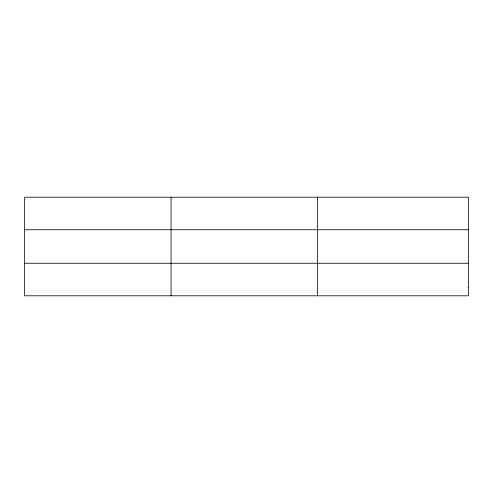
<?xml version="1.0" encoding="UTF-8"?>
<svg xmlns="http://www.w3.org/2000/svg" width="493" height="493" viewBox="0 0 493 493"><rect width="100%" height="100%" fill="white"/><g stroke="black" fill="none" stroke-linecap="round" stroke-linejoin="round"><path stroke-width="0.74" d="M171.071 295.794L171.071 197.206M317.492 295.794L317.492 197.206M24.65 229.738L468.35 229.738M24.65 263.262L468.35 263.262M468.35 287.659L468.35 295.794L24.65 295.794L24.65 197.206L468.35 197.206L468.35 287.659"/></g></svg>
